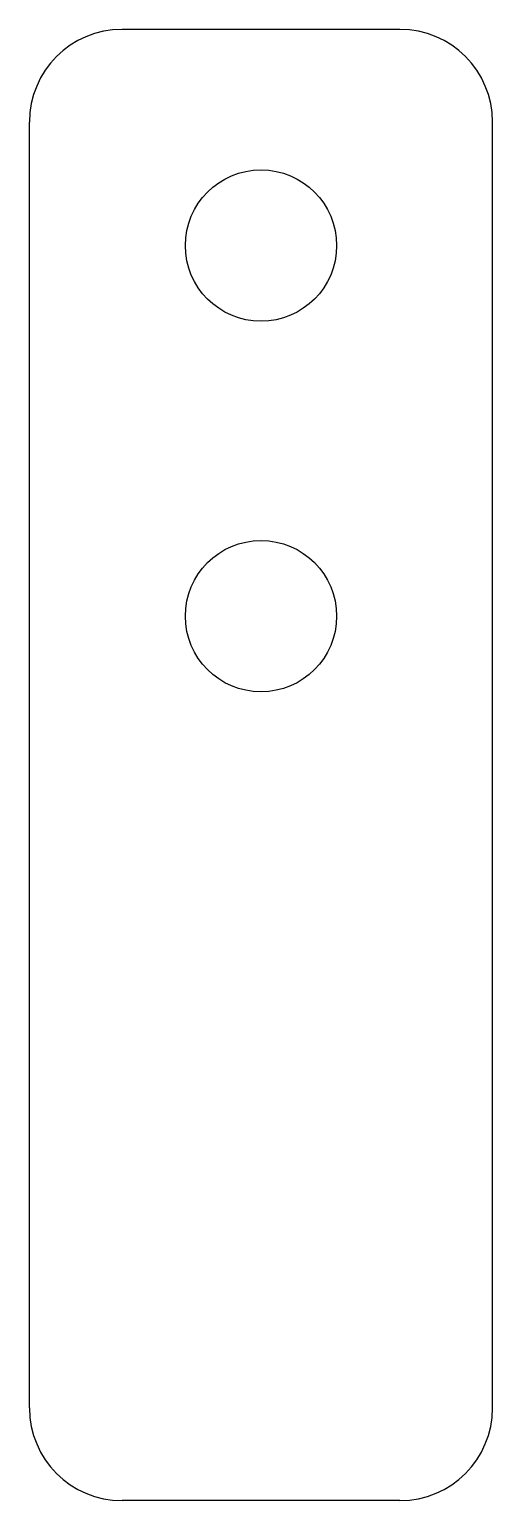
# Model space of a CAD drawing. Header units: millimetres. Extents: x -7.5 to 7.5, y -17.6 to 30.
import ezdxf

# ---------------------------------------------------------------- set-up
doc = ezdxf.new("R2010")
doc.units = ezdxf.units.MM

msp = doc.modelspace()

# ---------------------------------------------------------------- linework, layer by layer
at = {"color": 7, "linetype": 'Continuous', "lineweight": 25}
for p, q in [((4.5, 30), (-4.5, 30)), ((-7.5, -14.64), (-7.5, 27)), ((7.5, -14.64), (7.5, 27)), ((4.5, -17.64), (-4.5, -17.64))]:
    msp.add_line(p, q, dxfattribs=at)
for centre in [(0, 23), (0, 11)]:
    msp.add_circle(centre, 2.45, dxfattribs=at)
for centre, start, end in [((-4.5, 27), 90, 180), ((4.5, 27), 0, 90), ((-4.5, -14.64), 180, 270), ((4.5, -14.64), 270, 0)]:
    msp.add_arc(centre, 3, start, end, dxfattribs=at)

doc.saveas('drawing.dxf')
